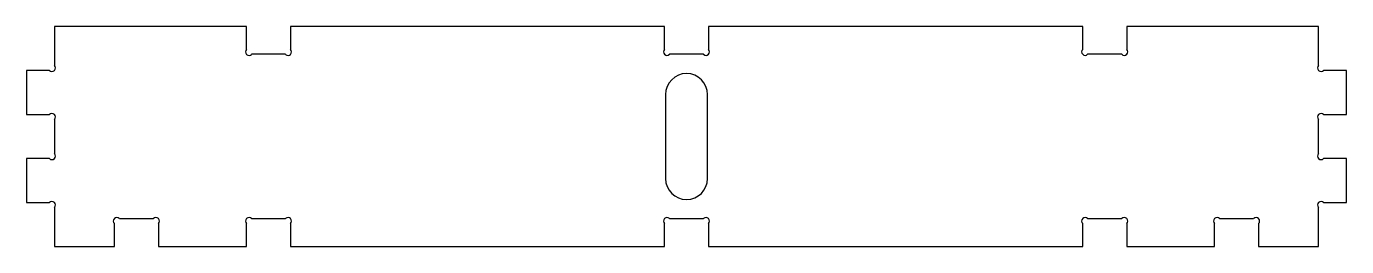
# Model space of a CAD drawing. Extents: x -0.2 to 11.6, y 0 to 2.
import ezdxf

# ---------------------------------------------------------------- set-up
doc = ezdxf.new("R2010")
doc.units = 0
doc.layers.get('0').update_dxf_attribs({"linetype": 'CONTINUOUS'})

msp = doc.modelspace()

# ---------------------------------------------------------------- linework, layer by layer
at = {"color": 7, "linetype": 'CONTINUOUS'}
for p, q in [((0, 1.969), (0, 1.619)), ((1.72, 1.969), (0, 1.969)), ((1.72, 1.763), (1.72, 1.969)), ((2.114, 1.969), (2.114, 1.763)), ((5.459, 1.969), (2.114, 1.969)), ((5.459, 1.763), (5.459, 1.969)), ((5.852, 1.969), (5.852, 1.763)), ((9.2, 1.969), (5.852, 1.969)), ((9.2, 1.763), (9.2, 1.969)), ((9.594, 1.969), (9.594, 1.763)), ((11.311, 1.969), (9.594, 1.969)), ((11.311, 1.619), (11.311, 1.969)), ((2.069, 1.719), (1.764, 1.719)), ((5.808, 1.719), (5.503, 1.719)), ((9.55, 1.719), (9.244, 1.719)), ((-0.25, 1.575), (-0.25, 1.181)), ((-0.044, 1.575), (-0.25, 1.575)), ((11.561, 1.575), (11.355, 1.575)), ((11.561, 1.181), (11.561, 1.575)), ((5.468, 1.359), (5.468, 0.609)), ((5.843, 0.609), (5.843, 1.359)), ((-0.25, 1.181), (-0.044, 1.181)), ((11.355, 1.181), (11.561, 1.181)), ((0, 1.137), (0, 0.832)), ((11.311, 0.832), (11.311, 1.137)), ((-0.25, 0.787), (-0.25, 0.394)), ((-0.044, 0.787), (-0.25, 0.787)), ((11.561, 0.787), (11.355, 0.787)), ((11.561, 0.394), (11.561, 0.787)), ((-0.25, 0.394), (-0.044, 0.394)), ((11.355, 0.394), (11.561, 0.394)), ((0, 0.35), (0, 0)), ((0.582, 0.25), (0.887, 0.25)), ((1.764, 0.25), (2.069, 0.25)), ((5.503, 0.25), (5.808, 0.25)), ((9.244, 0.25), (9.55, 0.25)), ((10.424, 0.25), (10.729, 0.25)), ((11.311, 0), (11.311, 0.35)), ((0.537, 0), (0.537, 0.206)), ((0.931, 0.206), (0.931, 0)), ((1.72, 0), (1.72, 0.206)), ((2.114, 0.206), (2.114, 0)), ((5.459, 0), (5.459, 0.206)), ((5.852, 0.206), (5.852, 0)), ((9.2, 0), (9.2, 0.206)), ((9.594, 0.206), (9.594, 0)), ((10.38, 0), (10.38, 0.206)), ((10.774, 0.206), (10.774, 0)), ((0, 0), (0.537, 0)), ((0.931, 0), (1.72, 0)), ((2.114, 0), (5.459, 0)), ((5.852, 0), (9.2, 0)), ((9.594, 0), (10.38, 0)), ((10.774, 0), (11.311, 0))]:
    msp.add_line(p, q, dxfattribs=at)
for centre, radius, start, end in [((1.742, 1.741), 0.0313, 135, 315), ((2.091, 1.741), 0.0313, 225, 45), ((5.481, 1.741), 0.0312, 135, 315), ((5.83, 1.741), 0.0312, 225, 45), ((9.222, 1.741), 0.0312, 135, 315), ((9.572, 1.741), 0.0312, 225, 45), ((-0.022, 1.597), 0.0313, 225, 45), ((5.656, 1.359), 0.188, 0, 180), ((11.333, 1.597), 0.0312, 135, 315), ((-0.022, 1.159), 0.0313, 315, 135), ((11.333, 1.159), 0.0313, 45, 225), ((-0.022, 0.809), 0.0313, 225, 45), ((11.333, 0.809), 0.0312, 135, 315), ((5.656, 0.609), 0.188, 180, 0), ((-0.022, 0.372), 0.0312, 315, 135), ((11.333, 0.372), 0.0312, 45, 225), ((0.559, 0.228), 0.0313, 45, 225), ((0.909, 0.228), 0.0312, 315, 135), ((1.742, 0.228), 0.0312, 45, 225), ((2.091, 0.228), 0.0312, 315, 135), ((5.481, 0.228), 0.0312, 45, 225), ((5.83, 0.228), 0.0312, 315, 135), ((9.222, 0.228), 0.0312, 45, 225), ((9.572, 0.228), 0.0313, 315, 135), ((10.402, 0.228), 0.0312, 45, 225), ((10.752, 0.228), 0.0313, 315, 135)]:
    msp.add_arc(centre, radius, start, end, dxfattribs=at)

doc.saveas('drawing.dxf')
